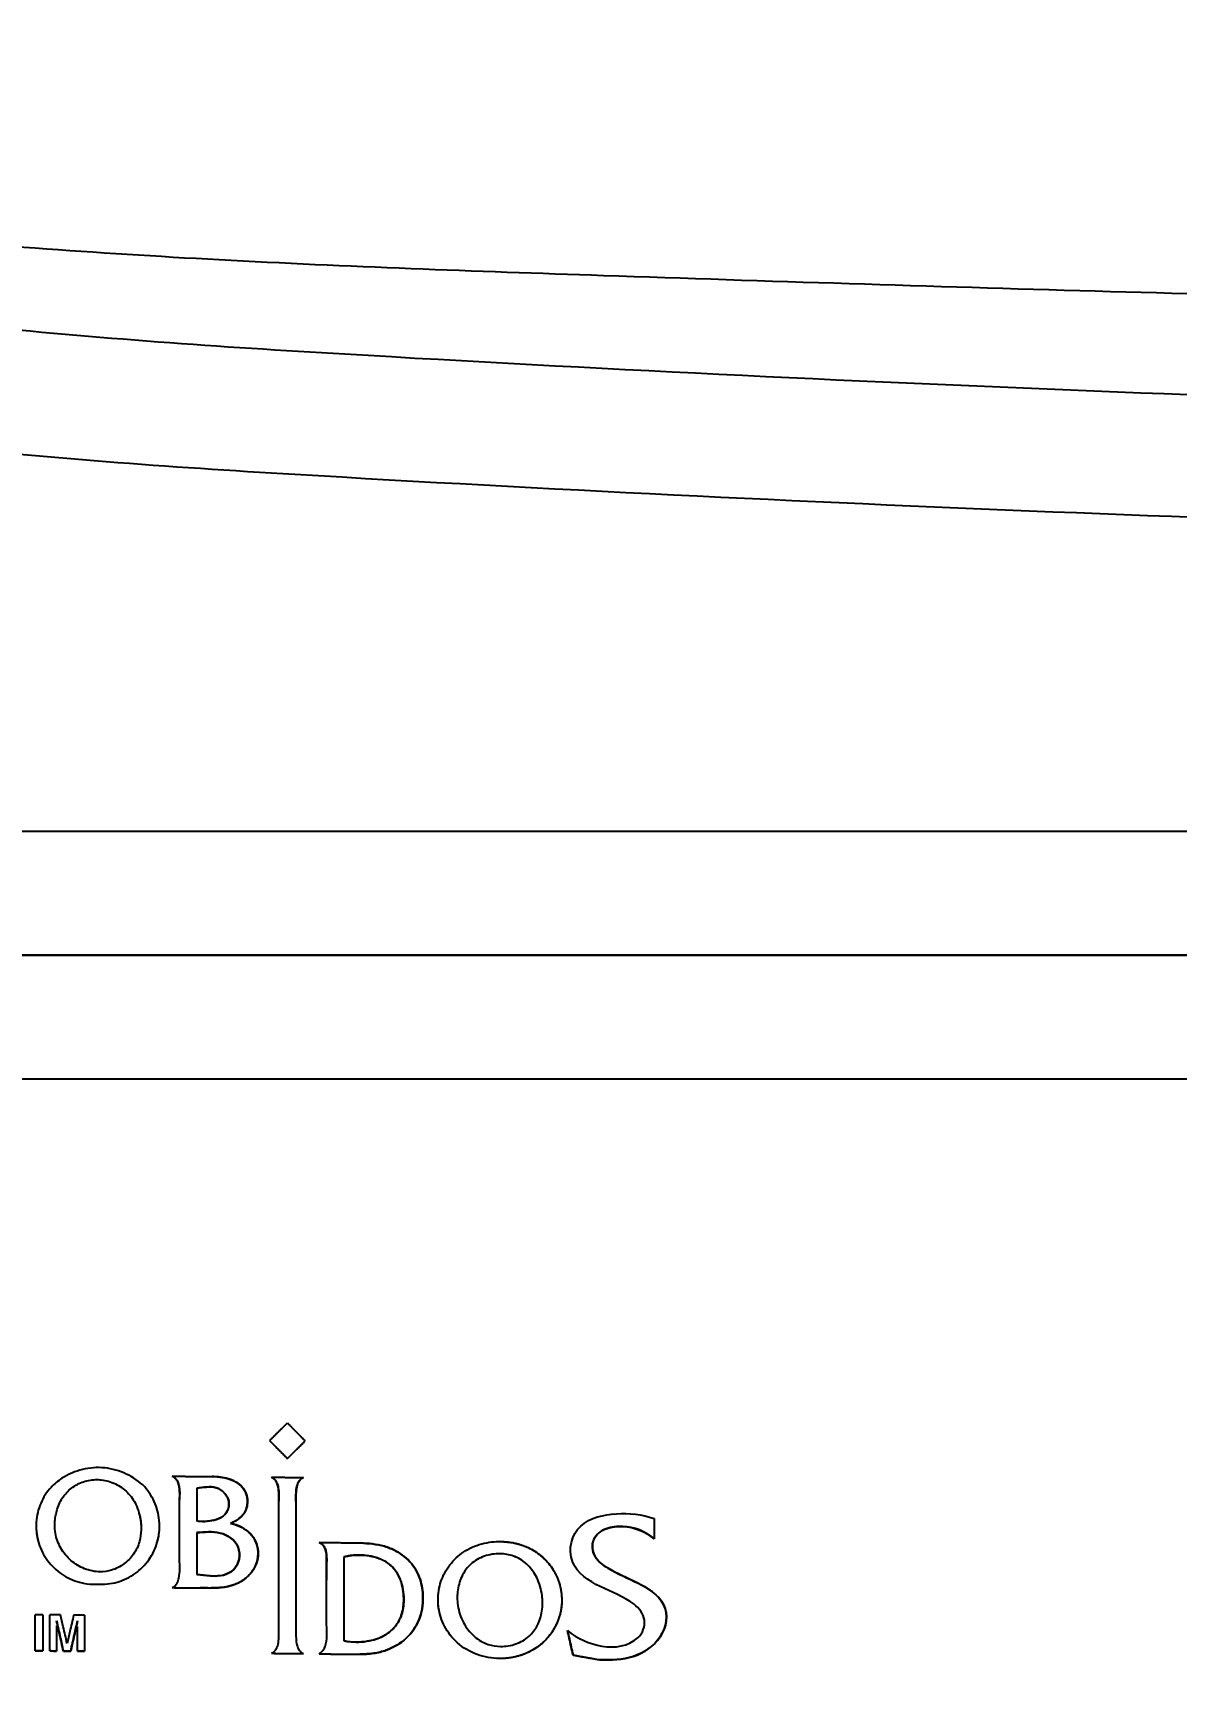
# Model space of a CAD drawing. Extents: x 60782 to 63207, y 58098 to 61529.
# Drawn here: x 62452.7 to 62517.2, y 59656 to 59749.1 of the extents above; entities that cross this region are included whole.
import ezdxf

# ---------------------------------------------------------------- set-up
doc = ezdxf.new("R2010")
doc.units = 0
doc.header["$MEASUREMENT"] = 0
doc.layers.get('Defpoints').update_dxf_attribs({"linetype": 'CONTINUOUS'})
for name, color, linetype in [('1', 7, 'CONTINUOUS'), ('11', 7, 'CONTINUOUS'), ('Dim', 4, 'CONTINUOUS')]:
    doc.layers.add(name, color=color, linetype=linetype)
doc.styles.get("Standard").update_dxf_attribs({"font": 'txt.shx', "bigfont": 'ghs.shx'})
doc.dimstyles.get("Standard").update_dxf_attribs({"dimtxt": 0.18, "dimasz": 0.18, "dimexe": 0.18, "dimexo": 0.0625, "dimgap": 0.09, "dimtad": 0, "dimtih": 1, "dimtoh": 1, "dimdec": 4, "dimzin": 0, "dimdsep": 46, "dimtxsty": 'Standard', "dimcen": 0.09, "dimadec": 0, "dimazin": 0, "dimtfac": 1, "dimtdec": 4, "dimtofl": 0, "dimtmove": 0, "dimatfit": 0, "dimfxl": 0, "dimtolj": 1, "dimtzin": 0, "dimarcsym": 0})

# ---------------------------------------------------------------- blocks, each defined once
blk = doc.blocks.new('*D10')
at = {"layer": 'Defpoints', "color": 0}
for p in [(62795.28, 59901.836), (62795.28, 59658.178), (62394.877, 59655.997)]:
    blk.add_point(p, dxfattribs=at)
at = {"layer": 'Dim', "color": 0, "lineweight": -2}
for p, q in [((62394.877, 59665.997), (62394.877, 59930.636)), ((62795.28, 59668.178), (62795.28, 59930.636)), ((62423.677, 59901.836), (62551.878, 59901.836)), ((62766.48, 59901.836), (62638.278, 59901.836))]:
    blk.add_line(p, q, dxfattribs=at)
at = {"layer": 'Dim', "color": 0}
for points in [[(62423.677, 59906.636), (62423.677, 59897.036), (62394.877, 59901.836)], [(62766.48, 59906.636), (62766.48, 59897.036), (62795.28, 59901.836)]]:
    blk.add_solid(points, dxfattribs=at)
at = {"layer": 'Dim', "color": 0, "insert": (62595.078, 59901.836), "char_height": 28.8, "attachment_point": 5}
blk.add_mtext('\\A1;400', dxfattribs=at)

msp = doc.modelspace()

# ---------------------------------------------------------------- linework, layer by layer
at = {"layer": '1', "color": 7}
for p, q in [((62466.028, 59669.581), (62466.028, 59669.58)), ((62468.034, 59669.56), (62468.034, 59669.559)), ((62467.031, 59668.564), (62467.031, 59668.563)), ((62456.516, 59667.363), (62456.516, 59667.364)), ((62460.525, 59667.569), (62460.525, 59667.568)), ((62466.125, 59667.512), (62466.125, 59667.511)), ((62467.936, 59667.493), (62467.936, 59667.492)), ((62453.985, 59665.521), (62453.985, 59665.522)), ((62458.646, 59665.482), (62458.646, 59665.483)), ((62452.84, 59664.759), (62452.84, 59664.758)), ((62453.889, 59664.816), (62453.889, 59664.815)), ((62458.775, 59664.632), (62458.775, 59664.633)), ((62459.81, 59664.749), (62459.81, 59664.75)), ((62468.826, 59663.827), (62468.826, 59663.826)), ((62487.736, 59664.034), (62487.736, 59664.033)), ((62479.047, 59663.189), (62479.047, 59663.188)), ((62456.309, 59661.471), (62456.309, 59661.472)), ((62460.525, 59661.274), (62460.525, 59661.273)), ((62462.098, 59661.258), (62462.098, 59661.257)), ((62482.845, 59658.848), (62482.845, 59658.847)), ((62452.788, 59657.704), (62452.788, 59657.703)), ((62453.211, 59657.7), (62453.211, 59657.699)), ((62453.605, 59657.696), (62453.605, 59657.695)), ((62453.998, 59657.692), (62453.998, 59657.692)), ((62454.378, 59657.689), (62454.378, 59657.688)), ((62454.791, 59657.685), (62454.791, 59657.684)), ((62455.175, 59657.681), (62455.175, 59657.68)), ((62455.568, 59657.678), (62455.568, 59657.677)), ((62466.131, 59657.565), (62466.131, 59657.564)), ((62467.936, 59657.546), (62467.936, 59657.545)), ((62468.826, 59657.532), (62468.826, 59657.531)), ((62471.114, 59657.508), (62471.114, 59657.507)), ((62479.018, 59657.267), (62479.018, 59657.266)), ((62483.163, 59657.468), (62483.163, 59657.467)), ((62484.684, 59657.198), (62484.684, 59657.197))]:
    msp.add_line(p, q, dxfattribs=at)
for points, weights in [([(62466.028, 59669.581), (62466.53, 59670.079), (62467.031, 59670.577)], [0.943435023968, 0.943297596028, 0.943160378213]), ([(62467.031, 59670.577), (62467.533, 59670.068), (62468.034, 59669.56)], [0.967961562946, 0.967822200646, 0.967683008105]), ([(62466.028, 59669.581), (62466.53, 59669.073), (62467.031, 59668.564)], [0.964786645581, 0.96466440353, 0.964542295821]), ([(62466.028, 59669.58), (62466.53, 59669.072), (62467.031, 59668.563)], [0.959786314521, 0.95968352362, 0.959580832179]), ([(62467.031, 59668.564), (62467.533, 59669.062), (62468.034, 59669.56)], [0.937897213638, 0.937778167462, 0.937659289312]), ([(62467.031, 59668.563), (62467.533, 59669.061), (62468.034, 59669.559)], [0.950602446779, 0.950433102985, 0.950264054684]), ([(62460.525, 59667.569), (62461.655, 59667.557), (62462.784, 59667.546)], [0.957620858504, 0.957292578578, 0.956965334208]), ([(62466.125, 59667.512), (62467.031, 59667.503), (62467.936, 59667.493)], [0.955813130906, 0.955553696499, 0.955294920281]), ([(62468.826, 59663.827), (62469.993, 59663.814), (62471.16, 59663.802)], [0.955177639776, 0.954843027751, 0.954509517482]), ([(62461.917, 59662.025), (62462.331, 59661.983), (62462.746, 59661.941)], [0.911775549686, 0.911741498321, 0.911707466872]), ([(62460.525, 59661.274), (62461.312, 59661.266), (62462.098, 59661.258)], [0.958752570203, 0.958515544935, 0.95827905371]), ([(62460.525, 59661.273), (62461.312, 59661.265), (62462.098, 59661.257)], [0.957745414767, 0.957515901288, 0.95728689338]), ([(62466.131, 59657.565), (62467.033, 59657.556), (62467.936, 59657.546)], [0.95634423777, 0.956081243973, 0.955818923055]), ([(62466.131, 59657.564), (62467.033, 59657.555), (62467.936, 59657.545)], [0.956027267155, 0.955766839694, 0.955507074085]), ([(62468.826, 59657.532), (62469.97, 59657.52), (62471.114, 59657.508)], [0.955648762835, 0.955316110636, 0.954984542302]), ([(62468.826, 59657.531), (62469.97, 59657.519), (62471.114, 59657.507)], [0.955589328619, 0.955257276155, 0.954926304279]), ([(62483.163, 59657.468), (62483.924, 59657.333), (62484.684, 59657.198)], [0.955398461623, 0.955181735017, 0.954965469606]), ([(62483.163, 59657.467), (62483.924, 59657.332), (62484.684, 59657.197)], [0.956079027048, 0.955857689994, 0.955636830772])]:
    msp.add_rational_spline(points, weights, degree=2, dxfattribs=at)
for points, knots in [([(62458.972, 59666.962), (62458.672, 59667.261), (62458.316, 59667.511), (62457.552, 59667.873), (62457.134, 59667.991), (62456.294, 59668.078), (62455.861, 59668.049), (62455.045, 59667.85), (62454.65, 59667.679), (62454.3, 59667.449), (62454.077, 59667.303), (62453.869, 59667.131), (62453.683, 59666.939)], [0, 0, 0, 0, 0.216751, 0.216751, 0.433514, 0.433514, 0.649945, 0.649945, 0.864568, 0.864568, 0.864568, 1, 1, 1, 1]), ([(62453.985, 59665.522), (62454.037, 59665.776), (62454.132, 59666.024), (62454.396, 59666.468), (62454.568, 59666.67), (62454.963, 59667.002), (62455.191, 59667.135), (62455.674, 59667.319), (62455.935, 59667.37), (62456.302, 59667.38), (62456.409, 59667.375), (62456.516, 59667.364)], [0, 0, 0, 0, 0.226251, 0.226251, 0.452506, 0.452506, 0.678825, 0.678825, 0.906704, 0.906704, 1, 1, 1, 1]), ([(62453.985, 59665.521), (62454.037, 59665.775), (62454.132, 59666.023), (62454.396, 59666.467), (62454.568, 59666.669), (62454.963, 59667.001), (62455.191, 59667.135), (62455.674, 59667.318), (62455.935, 59667.369), (62456.302, 59667.379), (62456.409, 59667.374), (62456.516, 59667.363)], [0, 0, 0, 0, 0.226251, 0.226251, 0.452506, 0.452506, 0.678825, 0.678825, 0.906704, 0.906704, 1, 1, 1, 1]), ([(62456.516, 59667.364), (62456.791, 59667.333), (62457.065, 59667.254), (62457.564, 59667.013), (62457.797, 59666.848), (62458.189, 59666.454), (62458.354, 59666.22), (62458.548, 59665.814), (62458.606, 59665.65), (62458.646, 59665.483)], [0, 0, 0, 0, 0.276865, 0.276865, 0.553698, 0.553698, 0.830959, 0.830959, 1, 1, 1, 1]), ([(62456.516, 59667.363), (62456.791, 59667.332), (62457.065, 59667.253), (62457.564, 59667.012), (62457.797, 59666.847), (62458.189, 59666.453), (62458.354, 59666.219), (62458.548, 59665.813), (62458.606, 59665.649), (62458.646, 59665.482)], [0, 0, 0, 0, 0.276865, 0.276865, 0.553698, 0.553698, 0.830959, 0.830959, 1, 1, 1, 1]), ([(62460.944, 59666.225), (62460.944, 59666.387), (62460.951, 59666.549), (62460.937, 59666.874), (62460.918, 59667.041), (62460.835, 59667.262), (62460.8, 59667.329), (62460.711, 59667.445), (62460.655, 59667.496), (62460.57, 59667.547), (62460.548, 59667.558), (62460.525, 59667.569)], [0, 0, 0, 0, 0.32478, 0.32478, 0.654644, 0.654644, 0.80139, 0.80139, 0.950133, 0.950133, 1, 1, 1, 1]), ([(62460.525, 59667.568), (62460.589, 59667.54), (62460.649, 59667.5), (62460.749, 59667.402), (62460.79, 59667.343), (62460.87, 59667.186), (62460.899, 59667.081), (62460.96, 59666.729), (62460.944, 59666.475), (62460.944, 59666.225)], [0, 0, 0, 0, 0.140878, 0.140878, 0.281337, 0.281337, 0.495496, 0.495496, 1, 1, 1, 1]), ([(62462.784, 59667.546), (62463.161, 59667.542), (62463.549, 59667.492), (62463.899, 59667.349), (62464.043, 59667.29), (62464.183, 59667.213), (62464.429, 59667.019), (62464.538, 59666.897), (62464.687, 59666.639), (62464.735, 59666.502), (62464.779, 59666.234), (62464.782, 59666.099), (62464.75, 59665.843), (62464.715, 59665.719), (62464.604, 59665.492), (62464.527, 59665.388), (62464.311, 59665.171), (62464.157, 59665.069), (62463.941, 59664.958), (62463.882, 59664.93), (62463.823, 59664.905)], [0, 0, 0, 0, 0.261718, 0.261718, 0.261718, 0.368329, 0.368329, 0.476519, 0.476519, 0.572224, 0.572224, 0.661461, 0.661461, 0.747358, 0.747358, 0.833328, 0.833328, 0.956141, 0.956141, 1, 1, 1, 1]), ([(62463.823, 59664.904), (62464.044, 59664.999), (62464.262, 59665.123), (62464.524, 59665.383), (62464.602, 59665.488), (62464.715, 59665.717), (62464.751, 59665.844), (62464.781, 59666.097), (62464.779, 59666.226), (62464.736, 59666.503), (62464.682, 59666.654), (62464.533, 59666.898), (62464.444, 59666.999), (62464.207, 59667.2), (62464.047, 59667.289), (62463.616, 59667.461), (62463.327, 59667.514), (62462.956, 59667.541), (62462.87, 59667.544), (62462.784, 59667.545)], [0, 0, 0, 0, 0.166769, 0.166769, 0.253681, 0.253681, 0.340851, 0.340851, 0.426815, 0.426815, 0.532183, 0.532183, 0.622058, 0.622058, 0.744341, 0.744341, 0.941266, 0.941266, 1, 1, 1, 1]), ([(62466.544, 59666.159), (62466.544, 59666.322), (62466.551, 59666.485), (62466.537, 59666.812), (62466.518, 59666.98), (62466.436, 59667.203), (62466.402, 59667.27), (62466.313, 59667.387), (62466.257, 59667.438), (62466.172, 59667.49), (62466.149, 59667.501), (62466.125, 59667.512)], [0, 0, 0, 0, 0.325051, 0.325051, 0.655118, 0.655118, 0.801155, 0.801155, 0.949204, 0.949204, 1, 1, 1, 1]), ([(62466.125, 59667.511), (62466.19, 59667.483), (62466.25, 59667.442), (62466.35, 59667.344), (62466.391, 59667.284), (62466.471, 59667.126), (62466.5, 59667.02), (62466.56, 59666.665), (62466.544, 59666.41), (62466.544, 59666.158)], [0, 0, 0, 0, 0.141111, 0.141111, 0.281779, 0.281779, 0.496344, 0.496344, 1, 1, 1, 1]), ([(62467.516, 59666.148), (62467.516, 59666.372), (62467.506, 59666.598), (62467.55, 59666.94), (62467.576, 59667.06), (62467.653, 59667.234), (62467.69, 59667.296), (62467.783, 59667.401), (62467.841, 59667.445), (62467.914, 59667.482), (62467.925, 59667.487), (62467.936, 59667.492)], [0, 0, 0, 0, 0.45017, 0.45017, 0.693195, 0.693195, 0.833976, 0.833976, 0.976484, 0.976484, 1, 1, 1, 1]), ([(62467.936, 59667.493), (62467.877, 59667.468), (62467.821, 59667.432), (62467.728, 59667.344), (62467.688, 59667.291), (62467.608, 59667.147), (62467.576, 59667.048), (62467.529, 59666.819), (62467.519, 59666.686), (62467.512, 59666.418), (62467.516, 59666.284), (62467.516, 59666.149)], [0, 0, 0, 0, 0.129943, 0.129943, 0.259461, 0.259461, 0.463371, 0.463371, 0.729845, 0.729845, 1, 1, 1, 1]), ([(62453.683, 59666.939), (62453.44, 59666.674), (62453.24, 59666.363), (62452.958, 59665.7), (62452.872, 59665.34), (62452.823, 59664.621), (62452.859, 59664.252), (62453.049, 59663.552), (62453.205, 59663.213), (62453.616, 59662.609), (62453.877, 59662.337), (62454.467, 59661.898), (62454.806, 59661.725), (62455.527, 59661.5), (62455.923, 59661.451), (62456.309, 59661.472)], [0, 0, 0, 0, 0.139966, 0.139966, 0.27992, 0.27992, 0.420158, 0.420158, 0.561539, 0.561539, 0.704436, 0.704436, 0.8486, 0.8486, 1, 1, 1, 1]), ([(62456.309, 59661.472), (62456.68, 59661.448), (62457.061, 59661.487), (62457.777, 59661.688), (62458.123, 59661.853), (62458.728, 59662.282), (62458.997, 59662.55), (62459.421, 59663.152), (62459.584, 59663.493), (62459.785, 59664.198), (62459.826, 59664.572), (62459.784, 59665.305), (62459.701, 59665.673), (62459.42, 59666.358), (62459.218, 59666.683), (62458.972, 59666.962)], [0, 0, 0, 0, 0.144269, 0.144269, 0.288618, 0.288618, 0.431562, 0.431562, 0.573178, 0.573178, 0.714351, 0.714351, 0.856161, 0.856161, 1, 1, 1, 1]), ([(62460.525, 59661.274), (62460.584, 59661.299), (62460.64, 59661.335), (62460.734, 59661.423), (62460.774, 59661.476), (62460.854, 59661.62), (62460.884, 59661.718), (62460.974, 59662.154), (62460.944, 59662.505), (62460.944, 59663.413), (62460.944, 59663.975), (62460.944, 59665.1), (62460.944, 59665.663), (62460.944, 59666.225)], [0, 0, 0, 0, 0.037871, 0.037871, 0.075642, 0.075642, 0.134543, 0.134543, 0.337622, 0.337622, 0.668811, 0.668811, 1, 1, 1, 1]), ([(62462.231, 59665.017), (62462.59, 59665.013), (62462.961, 59665.062), (62463.606, 59665.409), (62463.786, 59665.792), (62463.647, 59666.515), (62463.36, 59666.812), (62462.656, 59667.018), (62462.282, 59666.929), (62461.917, 59666.894)], [0, 0, 0, 0, 0.25, 0.25, 0.5, 0.5, 0.75, 0.75, 1, 1, 1, 1]), ([(62461.917, 59666.894), (62462.283, 59666.928), (62462.657, 59667.017), (62463.36, 59666.811), (62463.647, 59666.514), (62463.786, 59665.791), (62463.605, 59665.407), (62462.96, 59665.061), (62462.59, 59665.012), (62462.231, 59665.016)], [0, 0, 0, 0, 0.25, 0.25, 0.5, 0.5, 0.75, 0.75, 1, 1, 1, 1]), ([(62456.447, 59662.159), (62456.149, 59662.171), (62455.849, 59662.234), (62455.295, 59662.454), (62455.032, 59662.614), (62454.58, 59663.006), (62454.385, 59663.244), (62454.089, 59663.765), (62453.983, 59664.054), (62453.878, 59664.64), (62453.875, 59664.945), (62453.938, 59665.334), (62453.959, 59665.429), (62453.985, 59665.522)], [0, 0, 0, 0, 0.188391, 0.188391, 0.37675, 0.37675, 0.565576, 0.565576, 0.753609, 0.753609, 0.93984, 0.93984, 1, 1, 1, 1]), ([(62453.889, 59664.812), (62453.889, 59664.954), (62453.9, 59665.097), (62453.938, 59665.333), (62453.959, 59665.428), (62453.985, 59665.521)], [0, 0, 0, 0, 0.596837, 0.596837, 1, 1, 1, 1]), ([(62458.646, 59665.483), (62458.74, 59665.178), (62458.784, 59664.852), (62458.765, 59664.313), (62458.732, 59664.092), (62458.674, 59663.88)], [0, 0, 0, 0, 0.593959, 0.593959, 1, 1, 1, 1]), ([(62482.845, 59658.848), (62483.417, 59658.397), (62484.089, 59658.091), (62485.505, 59657.849), (62486.306, 59657.953), (62487.099, 59658.698), (62487.242, 59659.078), (62487.142, 59659.801), (62486.899, 59660.109), (62486.038, 59660.775), (62485.342, 59661.012), (62484.052, 59661.654), (62483.396, 59662.068), (62482.88, 59663.44), (62483.057, 59664.276), (62484.144, 59665.23), (62484.895, 59665.406), (62486.322, 59665.495), (62487.047, 59665.405), (62487.736, 59665.188)], [0, 0, 0, 0, 0.125, 0.125, 0.25, 0.25, 0.3125, 0.3125, 0.375, 0.375, 0.5, 0.5, 0.625, 0.625, 0.75, 0.75, 0.875, 0.875, 1, 1, 1, 1]), ([(62452.84, 59664.757), (62452.84, 59664.469), (62452.879, 59664.179), (62453.049, 59663.551), (62453.205, 59663.212), (62453.616, 59662.608), (62453.877, 59662.336), (62454.467, 59661.897), (62454.806, 59661.724), (62455.527, 59661.5), (62455.923, 59661.45), (62456.309, 59661.471)], [0, 0, 0, 0, 0.161183, 0.161183, 0.365709, 0.365709, 0.572428, 0.572428, 0.78098, 0.78098, 1, 1, 1, 1]), ([(62456.309, 59661.471), (62456.68, 59661.447), (62457.061, 59661.486), (62457.777, 59661.688), (62458.123, 59661.852), (62458.728, 59662.281), (62458.997, 59662.55), (62459.421, 59663.151), (62459.584, 59663.492), (62459.767, 59664.137), (62459.81, 59664.444), (62459.81, 59664.749)], [0, 0, 0, 0, 0.208999, 0.208999, 0.418115, 0.418115, 0.625196, 0.625196, 0.830352, 0.830352, 1, 1, 1, 1]), ([(62462.231, 59665.017), (62462.192, 59665.017), (62462.152, 59665.017), (62462.08, 59665.018), (62462.048, 59665.018), (62461.982, 59665.019), (62461.949, 59665.019), (62461.917, 59665.02)], [0, 0, 0, 0, 0.37548, 0.37548, 0.68774, 0.68774, 1, 1, 1, 1]), ([(62462.746, 59661.941), (62463.189, 59661.893), (62463.678, 59661.983), (62464.315, 59662.611), (62464.403, 59663.129), (62464.088, 59663.98), (62463.672, 59664.249), (62462.801, 59664.465), (62462.358, 59664.409), (62461.917, 59664.388)], [0, 0, 0, 0, 0.25, 0.25, 0.5, 0.5, 0.75, 0.75, 1, 1, 1, 1]), ([(62461.917, 59664.387), (62462.358, 59664.408), (62462.802, 59664.465), (62463.672, 59664.248), (62464.088, 59663.979), (62464.403, 59663.128), (62464.315, 59662.61), (62463.678, 59661.982), (62463.189, 59661.892), (62462.746, 59661.94)], [0, 0, 0, 0, 0.25, 0.25, 0.5, 0.5, 0.75, 0.75, 1, 1, 1, 1]), ([(62463.823, 59664.905), (62464.078, 59664.848), (62464.33, 59664.754), (62464.722, 59664.516), (62464.878, 59664.389), (62465.132, 59664.087), (62465.233, 59663.908), (62465.349, 59663.555), (62465.375, 59663.38), (62465.377, 59663.02), (62465.345, 59662.83), (62465.222, 59662.483), (62465.133, 59662.321), (62464.905, 59662.016), (62464.76, 59661.872), (62464.412, 59661.613), (62464.201, 59661.503), (62463.644, 59661.311), (62463.281, 59661.27), (62462.925, 59661.258), (62462.649, 59661.248), (62462.373, 59661.255), (62462.098, 59661.258)], [0, 0, 0, 0, 0.116131, 0.116131, 0.202841, 0.202841, 0.290458, 0.290458, 0.366524, 0.366524, 0.448892, 0.448892, 0.528389, 0.528389, 0.61675, 0.61675, 0.719764, 0.719764, 0.878338, 0.878338, 0.878338, 1, 1, 1, 1]), ([(62462.098, 59661.257), (62462.558, 59661.253), (62463.023, 59661.236), (62463.749, 59661.347), (62464.019, 59661.422), (62464.51, 59661.668), (62464.738, 59661.84), (62465.057, 59662.201), (62465.171, 59662.378), (62465.329, 59662.759), (62465.373, 59662.968), (62465.378, 59663.357), (62465.353, 59663.542), (62465.238, 59663.894), (62465.145, 59664.064), (62464.92, 59664.343), (62464.789, 59664.46), (62464.44, 59664.699), (62464.203, 59664.802), (62463.915, 59664.882), (62463.869, 59664.893), (62463.823, 59664.904)], [0, 0, 0, 0, 0.203855, 0.203855, 0.325279, 0.325279, 0.448063, 0.448063, 0.538568, 0.538568, 0.629833, 0.629833, 0.70974, 0.70974, 0.792429, 0.792429, 0.867927, 0.867927, 0.979141, 0.979141, 1, 1, 1, 1]), ([(62487.736, 59664.034), (62487.249, 59664.466), (62486.619, 59664.693), (62485.653, 59664.745), (62485.328, 59664.709), (62484.726, 59664.482), (62484.443, 59664.273), (62484.205, 59663.661), (62484.246, 59663.306), (62484.586, 59662.749), (62484.854, 59662.549), (62485.667, 59662.045), (62486.265, 59661.812), (62487.399, 59661.233), (62487.985, 59660.883), (62488.562, 59659.745), (62488.441, 59659.024), (62487.723, 59657.958), (62487.165, 59657.587), (62485.965, 59657.186), (62485.318, 59657.19), (62484.684, 59657.198)], [0, 0, 0, 0, 0.125, 0.125, 0.1875, 0.1875, 0.25, 0.25, 0.3125, 0.3125, 0.375, 0.375, 0.5, 0.5, 0.625, 0.625, 0.75, 0.75, 0.875, 0.875, 1, 1, 1, 1]), ([(62484.684, 59657.197), (62485.315, 59657.189), (62485.955, 59657.183), (62487.164, 59657.585), (62487.72, 59657.954), (62488.44, 59659.02), (62488.565, 59659.741), (62487.979, 59660.891), (62487.39, 59661.237), (62486.249, 59661.819), (62485.646, 59662.054), (62484.835, 59662.562), (62484.571, 59662.763), (62484.241, 59663.325), (62484.208, 59663.683), (62484.451, 59664.278), (62484.736, 59664.488), (62485.341, 59664.71), (62485.666, 59664.744), (62486.618, 59664.69), (62487.251, 59664.462), (62487.736, 59664.033)], [0, 0, 0, 0, 0.125, 0.125, 0.25, 0.25, 0.375, 0.375, 0.5, 0.5, 0.625, 0.625, 0.6875, 0.6875, 0.75, 0.75, 0.8125, 0.8125, 0.875, 0.875, 1, 1, 1, 1]), ([(62458.674, 59663.88), (62458.605, 59663.628), (62458.492, 59663.385), (62458.196, 59662.956), (62458.01, 59662.764), (62457.589, 59662.456), (62457.35, 59662.337), (62456.89, 59662.197), (62456.668, 59662.162), (62456.447, 59662.159)], [0, 0, 0, 0, 0.259876, 0.259876, 0.519731, 0.519731, 0.780094, 0.780094, 1, 1, 1, 1]), ([(62468.826, 59657.532), (62468.922, 59657.602), (62469.01, 59657.689), (62469.14, 59657.884), (62469.184, 59657.995), (62469.299, 59658.506), (62469.245, 59658.924), (62469.245, 59660.082), (62469.245, 59660.831), (62469.245, 59661.843), (62469.245, 59662.107), (62469.245, 59662.542), (62469.25, 59662.712), (62469.245, 59663.057), (62469.235, 59663.234), (62469.167, 59663.468), (62469.141, 59663.534), (62469.068, 59663.655), (62469.02, 59663.711), (62468.922, 59663.784), (62468.875, 59663.809), (62468.826, 59663.827)], [0, 0, 0, 0, 0.054408, 0.054408, 0.10678, 0.10678, 0.29304, 0.29304, 0.634259, 0.634259, 0.754386, 0.754386, 0.832223, 0.832223, 0.911712, 0.911712, 0.943698, 0.943698, 0.976265, 0.976265, 1, 1, 1, 1]), ([(62468.826, 59663.826), (62468.882, 59663.805), (62468.935, 59663.776), (62469.027, 59663.7), (62469.067, 59663.654), (62469.144, 59663.53), (62469.175, 59663.448), (62469.273, 59663.063), (62469.245, 59662.743), (62469.245, 59662.185), (62469.245, 59661.94), (62469.245, 59661.695)], [0, 0, 0, 0, 0.077764, 0.077764, 0.155564, 0.155564, 0.267289, 0.267289, 0.677682, 0.677682, 1, 1, 1, 1]), ([(62471.16, 59663.802), (62471.619, 59663.768), (62472.312, 59663.717), (62473.305, 59663.311), (62474.07, 59662.712), (62474.581, 59661.762), (62474.748, 59660.641), (62474.552, 59659.426), (62473.788, 59658.324), (62472.81, 59657.767), (62471.888, 59657.534), (62471.379, 59657.517), (62471.114, 59657.508)], [0, 0, 0, 0, 0.129042, 0.195, 0.301275, 0.396057, 0.491049, 0.615742, 0.732373, 0.856252, 0.924955, 1, 1, 1, 1]), ([(62471.114, 59657.507), (62471.379, 59657.516), (62471.888, 59657.533), (62472.81, 59657.766), (62473.788, 59658.323), (62474.552, 59659.425), (62474.748, 59660.64), (62474.581, 59661.761), (62474.07, 59662.711), (62473.305, 59663.31), (62472.312, 59663.716), (62471.619, 59663.767), (62471.16, 59663.801)], [0, 0, 0, 0, 0.075045, 0.143748, 0.267627, 0.384258, 0.508951, 0.603943, 0.698726, 0.805001, 0.87096, 1, 1, 1, 1]), ([(62479.018, 59657.267), (62478.587, 59657.272), (62478.151, 59657.352), (62477.342, 59657.649), (62476.956, 59657.872), (62476.339, 59658.42), (62476.091, 59658.743), (62475.741, 59659.415), (62475.625, 59659.77), (62475.517, 59660.496), (62475.527, 59660.877), (62475.672, 59661.583), (62475.802, 59661.919), (62476.162, 59662.53), (62476.397, 59662.811), (62476.944, 59663.28), (62477.264, 59663.472), (62477.953, 59663.753), (62478.333, 59663.841), (62478.712, 59663.869), (62478.846, 59663.879), (62478.979, 59663.882), (62479.113, 59663.877)], [0, 0, 0, 0, 0.121161, 0.121161, 0.242427, 0.242427, 0.352601, 0.352601, 0.453968, 0.453968, 0.557041, 0.557041, 0.654777, 0.654777, 0.754521, 0.754521, 0.856232, 0.856232, 0.962943, 0.962943, 0.962943, 1, 1, 1, 1]), ([(62479.113, 59663.877), (62479.426, 59663.852), (62480.018, 59663.804), (62480.839, 59663.465), (62481.532, 59662.97), (62482.031, 59662.35), (62482.424, 59661.541), (62482.609, 59660.491), (62482.378, 59659.459), (62481.967, 59658.72), (62481.419, 59658.063), (62480.658, 59657.58), (62479.769, 59657.304), (62479.275, 59657.28), (62479.018, 59657.267)], [0, 0, 0, 0, 0.088551, 0.167816, 0.24828, 0.327308, 0.389738, 0.500501, 0.619976, 0.678939, 0.73786, 0.860152, 0.927353, 1, 1, 1, 1]), ([(62479.113, 59663.876), (62479.149, 59663.875), (62479.202, 59663.874), (62479.274, 59663.871), (62479.346, 59663.867), (62479.417, 59663.861), (62479.488, 59663.854), (62479.559, 59663.845), (62479.63, 59663.835), (62479.701, 59663.824), (62479.772, 59663.811), (62479.842, 59663.797), (62479.912, 59663.782), (62479.982, 59663.765), (62480.051, 59663.747), (62480.12, 59663.727), (62480.189, 59663.706), (62480.257, 59663.684), (62480.325, 59663.66), (62480.392, 59663.635), (62480.459, 59663.609), (62480.525, 59663.581), (62480.591, 59663.552), (62480.656, 59663.522), (62480.72, 59663.49), (62480.784, 59663.457), (62480.847, 59663.422), (62480.91, 59663.386), (62480.972, 59663.349), (62481.034, 59663.31), (62481.094, 59663.27), (62481.154, 59663.229), (62481.212, 59663.186), (62481.27, 59663.142), (62481.327, 59663.097), (62481.383, 59663.051), (62481.437, 59663.003), (62481.491, 59662.954), (62481.543, 59662.904), (62481.595, 59662.853), (62481.645, 59662.8), (62481.694, 59662.746), (62481.742, 59662.691), (62481.788, 59662.636), (62481.833, 59662.579), (62481.878, 59662.521), (62481.92, 59662.462), (62481.962, 59662.402), (62482.002, 59662.341), (62482.041, 59662.279), (62482.079, 59662.216), (62482.115, 59662.152), (62482.15, 59662.086), (62482.184, 59662.02), (62482.217, 59661.954), (62482.247, 59661.886), (62482.276, 59661.818), (62482.304, 59661.749), (62482.33, 59661.68), (62482.355, 59661.61), (62482.378, 59661.539), (62482.399, 59661.468), (62482.419, 59661.397), (62482.437, 59661.325), (62482.462, 59661.216), (62482.486, 59661.088), (62482.507, 59660.941), (62482.52, 59660.793), (62482.527, 59660.645), (62482.528, 59660.496), (62482.52, 59660.348), (62482.506, 59660.2), (62482.486, 59660.053), (62482.458, 59659.907), (62482.423, 59659.763), (62482.383, 59659.62), (62482.335, 59659.479), (62482.282, 59659.341), (62482.223, 59659.205), (62482.157, 59659.072), (62482.088, 59658.946), (62482.015, 59658.826), (62481.942, 59658.717), (62481.865, 59658.61), (62481.784, 59658.507), (62481.698, 59658.407), (62481.609, 59658.311), (62481.516, 59658.217), (62481.418, 59658.129), (62481.318, 59658.045), (62481.214, 59657.964), (62481.107, 59657.888), (62480.998, 59657.816), (62480.886, 59657.748), (62480.772, 59657.686), (62480.655, 59657.627), (62480.537, 59657.573), (62480.417, 59657.523), (62480.295, 59657.478), (62480.172, 59657.436), (62480.047, 59657.4), (62479.921, 59657.367), (62479.794, 59657.339), (62479.667, 59657.316), (62479.55, 59657.299), (62479.445, 59657.286), (62479.364, 59657.279), (62479.283, 59657.273), (62479.201, 59657.269), (62479.12, 59657.267), (62479.059, 59657.266), (62479.018, 59657.266)], [0, 0, 0, 0, 0.010131, 0.015196, 0.020263, 0.030395, 0.035461, 0.040527, 0.050659, 0.055727, 0.060792, 0.070924, 0.075993, 0.081057, 0.091195, 0.096266, 0.101332, 0.11147, 0.116542, 0.121608, 0.131746, 0.13682, 0.141885, 0.152024, 0.157098, 0.162163, 0.172385, 0.177501, 0.182607, 0.192829, 0.197946, 0.203052, 0.213276, 0.218393, 0.2235, 0.233724, 0.238842, 0.243949, 0.254179, 0.259299, 0.264409, 0.274639, 0.279759, 0.284869, 0.295097, 0.300216, 0.305326, 0.315554, 0.320671, 0.325781, 0.33619, 0.341399, 0.3466, 0.357009, 0.362218, 0.367419, 0.377829, 0.383038, 0.38824, 0.398649, 0.403858, 0.40906, 0.419473, 0.424682, 0.429886, 0.450708, 0.461131, 0.471537, 0.492361, 0.502777, 0.513195, 0.534022, 0.54443, 0.554852, 0.575677, 0.586072, 0.596493, 0.617304, 0.627696, 0.63812, 0.658929, 0.668166, 0.677432, 0.695932, 0.705168, 0.714437, 0.732938, 0.742176, 0.751449, 0.769955, 0.779189, 0.788461, 0.806964, 0.816135, 0.825341, 0.843715, 0.852887, 0.86209, 0.880462, 0.889634, 0.898829, 0.917193, 0.926369, 0.93556, 0.953924, 0.959681, 0.965443, 0.976962, 0.982722, 0.988482, 1, 1, 1, 1]), ([(62470.217, 59658.273), (62470.349, 59658.244), (62470.482, 59658.225), (62471.016, 59658.178), (62471.429, 59658.203), (62472.101, 59658.37), (62472.377, 59658.482), (62472.814, 59658.764), (62472.99, 59658.921), (62473.275, 59659.282), (62473.387, 59659.491), (62473.553, 59659.969), (62473.595, 59660.248), (62473.606, 59660.873), (62473.569, 59661.23), (62473.402, 59661.773), (62473.311, 59661.976), (62473.055, 59662.358), (62472.879, 59662.537), (62472.483, 59662.811), (62472.259, 59662.912), (62471.675, 59663.087), (62471.297, 59663.125), (62470.689, 59663.104), (62470.451, 59663.07), (62470.217, 59663.018)], [0, 0, 0, 0, 0.041582, 0.041582, 0.167496, 0.167496, 0.257836, 0.257836, 0.329176, 0.329176, 0.400519, 0.400519, 0.485697, 0.485697, 0.593926, 0.593926, 0.661028, 0.661028, 0.73622, 0.73622, 0.810633, 0.810633, 0.925854, 0.925854, 1, 1, 1, 1]), ([(62470.217, 59663.017), (62470.507, 59663.081), (62470.805, 59663.118), (62471.471, 59663.106), (62471.848, 59663.054), (62472.411, 59662.844), (62472.619, 59662.73), (62472.979, 59662.439), (62473.135, 59662.256), (62473.363, 59661.868), (62473.444, 59661.66), (62473.593, 59661.084), (62473.621, 59660.697), (62473.568, 59660.066), (62473.511, 59659.808), (62473.31, 59659.334), (62473.162, 59659.111), (62472.82, 59658.767), (62472.631, 59658.632), (62472.15, 59658.381), (62471.839, 59658.289), (62471.107, 59658.175), (62470.669, 59658.179), (62470.241, 59658.267), (62470.229, 59658.269), (62470.217, 59658.272)], [0, 0, 0, 0, 0.092439, 0.092439, 0.207915, 0.207915, 0.279515, 0.279515, 0.351618, 0.351618, 0.418746, 0.418746, 0.535408, 0.535408, 0.614733, 0.614733, 0.694924, 0.694924, 0.76519, 0.76519, 0.863588, 0.863588, 0.996303, 0.996303, 1, 1, 1, 1]), ([(62479.047, 59663.189), (62478.746, 59663.192), (62478.44, 59663.145), (62477.876, 59662.949), (62477.608, 59662.796), (62477.198, 59662.426), (62477.041, 59662.216), (62476.789, 59661.73), (62476.701, 59661.443), (62476.614, 59660.86), (62476.615, 59660.558), (62476.708, 59659.934), (62476.813, 59659.608), (62477.124, 59659.014), (62477.336, 59658.739), (62477.818, 59658.32), (62478.09, 59658.162), (62478.377, 59658.068), (62478.599, 59657.996), (62478.833, 59657.958), (62479.065, 59657.956)], [0, 0, 0, 0, 0.114058, 0.114058, 0.226952, 0.226952, 0.322998, 0.322998, 0.433108, 0.433108, 0.544246, 0.544246, 0.670094, 0.670094, 0.797234, 0.797234, 0.912335, 0.912335, 0.912335, 1, 1, 1, 1]), ([(62479.047, 59663.188), (62478.746, 59663.191), (62478.44, 59663.145), (62477.876, 59662.948), (62477.608, 59662.795), (62477.198, 59662.425), (62477.041, 59662.215), (62476.789, 59661.729), (62476.701, 59661.442), (62476.636, 59661.008), (62476.625, 59660.861), (62476.626, 59660.714)], [0, 0, 0, 0, 0.233743, 0.233743, 0.4651, 0.4651, 0.661932, 0.661932, 0.887583, 0.887583, 1, 1, 1, 1]), ([(62479.065, 59657.956), (62479.357, 59657.952), (62479.654, 59657.998), (62480.202, 59658.188), (62480.462, 59658.337), (62480.865, 59658.695), (62481.022, 59658.902), (62481.271, 59659.379), (62481.359, 59659.662), (62481.448, 59660.235), (62481.45, 59660.533), (62481.371, 59661.173), (62481.27, 59661.521), (62480.984, 59662.096), (62480.813, 59662.339), (62480.401, 59662.745), (62480.153, 59662.914), (62479.653, 59663.118), (62479.4, 59663.172), (62479.115, 59663.187), (62479.081, 59663.188), (62479.047, 59663.189)], [0, 0, 0, 0, 0.111484, 0.111484, 0.221979, 0.221979, 0.317381, 0.317381, 0.426523, 0.426523, 0.536926, 0.536926, 0.670919, 0.670919, 0.780723, 0.780723, 0.891427, 0.891427, 0.987043, 0.987043, 1, 1, 1, 1]), ([(62481.439, 59660.419), (62481.439, 59660.554), (62481.431, 59660.689), (62481.371, 59661.172), (62481.27, 59661.521), (62480.984, 59662.095), (62480.813, 59662.338), (62480.401, 59662.744), (62480.153, 59662.913), (62479.653, 59663.117), (62479.4, 59663.171), (62479.115, 59663.186), (62479.081, 59663.187), (62479.047, 59663.188)], [0, 0, 0, 0, 0.098687, 0.098687, 0.359486, 0.359486, 0.573206, 0.573206, 0.788676, 0.788676, 0.974781, 0.974781, 1, 1, 1, 1]), ([(62479.018, 59657.266), (62478.587, 59657.271), (62478.151, 59657.351), (62477.342, 59657.648), (62476.956, 59657.872), (62476.339, 59658.42), (62476.091, 59658.742), (62475.741, 59659.414), (62475.625, 59659.769), (62475.549, 59660.282), (62475.537, 59660.437), (62475.537, 59660.592)], [0, 0, 0, 0, 0.243813, 0.243813, 0.48784, 0.48784, 0.709544, 0.709544, 0.913526, 0.913526, 1, 1, 1, 1]), ([(62453.211, 59659.74), (62453.17, 59659.74), (62453.129, 59659.74), (62453.047, 59659.741), (62453.006, 59659.741), (62452.906, 59659.742), (62452.847, 59659.743), (62452.788, 59659.744)], [0, 0, 0, 0, 0.289911, 0.289911, 0.579821, 0.579821, 1, 1, 1, 1]), ([(62454.221, 59659.73), (62454.132, 59659.731), (62454.044, 59659.732), (62453.897, 59659.733), (62453.838, 59659.734), (62453.722, 59659.735), (62453.664, 59659.735), (62453.605, 59659.736)], [0, 0, 0, 0, 0.432328, 0.432328, 0.716164, 0.716164, 1, 1, 1, 1]), ([(62454.59, 59658.122), (62454.554, 59658.278), (62454.519, 59658.434), (62454.447, 59658.746), (62454.411, 59658.902), (62454.324, 59659.282), (62454.272, 59659.506), (62454.221, 59659.73)], [0, 0, 0, 0, 0.290824, 0.290824, 0.581649, 0.581649, 1, 1, 1, 1]), ([(62454.959, 59659.723), (62454.923, 59659.567), (62454.887, 59659.411), (62454.815, 59659.1), (62454.779, 59658.944), (62454.692, 59658.566), (62454.641, 59658.344), (62454.59, 59658.122)], [0, 0, 0, 0, 0.292079, 0.292079, 0.584158, 0.584158, 1, 1, 1, 1]), ([(62455.568, 59659.717), (62455.479, 59659.718), (62455.39, 59659.719), (62455.244, 59659.72), (62455.187, 59659.721), (62455.073, 59659.722), (62455.016, 59659.723), (62454.959, 59659.723)], [0, 0, 0, 0, 0.43697, 0.43697, 0.718485, 0.718485, 1, 1, 1, 1]), ([(62453.995, 59659.406), (62454.03, 59659.249), (62454.065, 59659.092), (62454.135, 59658.778), (62454.17, 59658.621), (62454.263, 59658.206), (62454.321, 59657.947), (62454.378, 59657.689)], [0, 0, 0, 0, 0.274245, 0.274245, 0.54849, 0.54849, 1, 1, 1, 1]), ([(62454.378, 59657.688), (62454.343, 59657.845), (62454.308, 59658.002), (62454.238, 59658.316), (62454.203, 59658.473), (62454.111, 59658.888), (62454.053, 59659.147), (62453.995, 59659.405)], [0, 0, 0, 0, 0.274245, 0.274245, 0.54849, 0.54849, 1, 1, 1, 1]), ([(62454.791, 59657.685), (62454.826, 59657.842), (62454.862, 59658), (62454.933, 59658.314), (62454.969, 59658.472), (62455.062, 59658.884), (62455.12, 59659.14), (62455.178, 59659.395)], [0, 0, 0, 0, 0.276009, 0.276009, 0.552018, 0.552018, 1, 1, 1, 1]), ([(62455.178, 59659.394), (62455.142, 59659.237), (62455.107, 59659.079), (62455.035, 59658.765), (62455, 59658.607), (62454.906, 59658.195), (62454.849, 59657.939), (62454.791, 59657.684)], [0, 0, 0, 0, 0.276009, 0.276009, 0.552019, 0.552019, 1, 1, 1, 1]), ([(62466.131, 59657.565), (62466.187, 59657.589), (62466.241, 59657.622), (62466.332, 59657.706), (62466.371, 59657.756), (62466.45, 59657.893), (62466.481, 59657.987), (62466.531, 59658.214), (62466.541, 59658.35), (62466.549, 59658.624), (62466.544, 59658.762), (62466.544, 59658.9)], [0, 0, 0, 0, 0.12561, 0.12561, 0.250829, 0.250829, 0.446851, 0.446851, 0.721309, 0.721309, 1, 1, 1, 1]), ([(62467.516, 59658.89), (62467.516, 59658.666), (62467.506, 59658.44), (62467.551, 59658.098), (62467.577, 59657.978), (62467.656, 59657.803), (62467.695, 59657.74), (62467.786, 59657.638), (62467.839, 59657.597), (62467.909, 59657.559), (62467.922, 59657.552), (62467.936, 59657.546)], [0, 0, 0, 0, 0.450798, 0.450798, 0.694455, 0.694455, 0.838638, 0.838638, 0.970738, 0.970738, 1, 1, 1, 1]), ([(62482.845, 59658.848), (62482.881, 59658.691), (62482.918, 59658.533), (62482.989, 59658.224), (62483.024, 59658.073), (62483.094, 59657.771), (62483.129, 59657.62), (62483.163, 59657.468)], [0, 0, 0, 0, 0.342429, 0.342429, 0.671214, 0.671214, 1, 1, 1, 1]), ([(62483.163, 59657.467), (62483.127, 59657.625), (62483.091, 59657.782), (62483.02, 59658.091), (62482.985, 59658.242), (62482.915, 59658.545), (62482.88, 59658.696), (62482.845, 59658.847)], [0, 0, 0, 0, 0.342429, 0.342429, 0.671215, 0.671215, 1, 1, 1, 1]), ([(62452.788, 59657.704), (62452.829, 59657.703), (62452.87, 59657.703), (62452.951, 59657.702), (62452.992, 59657.702), (62453.092, 59657.701), (62453.151, 59657.7), (62453.211, 59657.7)], [0, 0, 0, 0, 0.289911, 0.289911, 0.579821, 0.579821, 1, 1, 1, 1]), ([(62453.211, 59657.699), (62453.17, 59657.699), (62453.129, 59657.7), (62453.047, 59657.7), (62453.006, 59657.701), (62452.906, 59657.702), (62452.847, 59657.702), (62452.788, 59657.703)], [0, 0, 0, 0, 0.289911, 0.289911, 0.579822, 0.579822, 1, 1, 1, 1]), ([(62453.605, 59657.696), (62453.646, 59657.696), (62453.686, 59657.695), (62453.767, 59657.695), (62453.807, 59657.694), (62453.898, 59657.693), (62453.948, 59657.693), (62453.998, 59657.692)], [0, 0, 0, 0, 0.308461, 0.308461, 0.616922, 0.616922, 1, 1, 1, 1]), ([(62453.998, 59657.692), (62453.957, 59657.692), (62453.917, 59657.692), (62453.836, 59657.693), (62453.796, 59657.693), (62453.706, 59657.694), (62453.655, 59657.695), (62453.605, 59657.695)], [0, 0, 0, 0, 0.308462, 0.308462, 0.616923, 0.616923, 1, 1, 1, 1]), ([(62454.378, 59657.689), (62454.419, 59657.688), (62454.46, 59657.688), (62454.541, 59657.687), (62454.582, 59657.687), (62454.679, 59657.686), (62454.735, 59657.685), (62454.791, 59657.685)], [0, 0, 0, 0, 0.296486, 0.296486, 0.592972, 0.592972, 1, 1, 1, 1]), ([(62454.791, 59657.684), (62454.75, 59657.684), (62454.709, 59657.685), (62454.628, 59657.686), (62454.587, 59657.686), (62454.49, 59657.687), (62454.434, 59657.687), (62454.378, 59657.688)], [0, 0, 0, 0, 0.296487, 0.296487, 0.592973, 0.592973, 1, 1, 1, 1]), ([(62455.175, 59657.681), (62455.215, 59657.681), (62455.256, 59657.681), (62455.337, 59657.68), (62455.377, 59657.679), (62455.468, 59657.678), (62455.518, 59657.678), (62455.568, 59657.678)], [0, 0, 0, 0, 0.308805, 0.308805, 0.617611, 0.617611, 1, 1, 1, 1]), ([(62455.568, 59657.677), (62455.527, 59657.677), (62455.487, 59657.677), (62455.406, 59657.678), (62455.365, 59657.679), (62455.275, 59657.679), (62455.225, 59657.68), (62455.175, 59657.68)], [0, 0, 0, 0, 0.308806, 0.308806, 0.617612, 0.617612, 1, 1, 1, 1])]:
    msp.add_open_spline(points, degree=3, knots=knots, dxfattribs=at)
for points, degree in [([(62461.917, 59666.894), (62461.917, 59666.27), (62461.917, 59665.645), (62461.917, 59665.02)], 3), ([(62466.544, 59658.9), (62466.544, 59661.32), (62466.544, 59663.739), (62466.544, 59666.159)], 3), ([(62458.646, 59665.482), (62458.73, 59665.21), (62458.774, 59664.921), (62458.775, 59664.634)], 3), ([(62467.516, 59666.149), (62467.516, 59663.729), (62467.516, 59661.31), (62467.516, 59658.89)], 3), ([(62461.917, 59664.388), (62461.917, 59663.6), (62461.917, 59662.813), (62461.917, 59662.025)], 3), ([(62487.736, 59665.188), (62487.736, 59664.803), (62487.736, 59664.419), (62487.736, 59664.034)], 3), ([(62460.944, 59663.691), (62460.944, 59663.69), (62460.944, 59663.69)], 2), ([(62470.217, 59663.018), (62470.217, 59661.436), (62470.217, 59659.854), (62470.217, 59658.273)], 3), ([(62469.245, 59661.514), (62469.245, 59661.515), (62469.245, 59661.515)], 2), ([(62452.788, 59657.704), (62452.788, 59658.384), (62452.788, 59659.064), (62452.788, 59659.744)], 3), ([(62453.211, 59659.74), (62453.211, 59659.06), (62453.211, 59658.38), (62453.211, 59657.7)], 3), ([(62453.605, 59657.696), (62453.605, 59658.376), (62453.605, 59659.056), (62453.605, 59659.736)], 3), ([(62455.568, 59659.717), (62455.568, 59659.037), (62455.568, 59658.357), (62455.568, 59657.678)], 3), ([(62453.998, 59659.14), (62453.998, 59659.117), (62453.998, 59659.095), (62453.998, 59659.072)], 3), ([(62453.998, 59659.072), (62453.998, 59658.612), (62453.998, 59658.152), (62453.998, 59657.692)], 3), ([(62455.175, 59657.681), (62455.175, 59658.145), (62455.175, 59658.61), (62455.175, 59659.074)], 3)]:
    msp.add_open_spline(points, degree=degree, dxfattribs=at)
at = {"layer": '11', "color": 7}
for p, q in [((62424.87, 59704.001), (62766.292, 59704.001)), ((62425.843, 59697.001), (62765.32, 59697.001)), ((62765.254, 59697.001), (62425.909, 59697.001)), ((62766.359, 59690.001), (62424.804, 59690.001))]:
    msp.add_line(p, q, dxfattribs=at)
for points, knots in [([(62787.353, 59743.89), (62781.205, 59742.579), (62768.133, 59740.15), (62747.872, 59737.529), (62726.404, 59736.084), (62704.519, 59735.31), (62675.281, 59734.312), (62638.982, 59733.532), (62591.671, 59733.191), (62540.307, 59733.628), (62496.149, 59734.973), (62463.474, 59736.129), (62442.471, 59737.636), (62422.653, 59740.21), (62409.842, 59742.6), (62403.812, 59743.888)], [0, 0, 0, 0, 0.048968, 0.103707, 0.159177, 0.216689, 0.274472, 0.387303, 0.4998, 0.643399, 0.787824, 0.844288, 0.898349, 0.951967, 1, 1, 1, 1]), ([(62427.027, 59735.536), (62433.967, 59734.398), (62440.93, 59733.463), (62454.905, 59731.972), (62461.919, 59731.457), (62483.013, 59730.207), (62497.134, 59729.503), (62539.513, 59727.79), (62567.714, 59727.219), (62624.017, 59727.228), (62652.118, 59727.808), (62694.195, 59729.508), (62708.208, 59730.208), (62729.21, 59731.459), (62736.205, 59731.966), (62750.18, 59733.448), (62757.16, 59734.39), (62764.134, 59735.535)], [0, 0, 0, 0, 0.0625, 0.0625, 0.125, 0.125, 0.25, 0.25, 0.5, 0.5, 0.75, 0.75, 0.875, 0.875, 0.9375, 0.9375, 1, 1, 1, 1]), ([(62766.153, 59728.669), (62759.095, 59727.521), (62752.029, 59726.577), (62737.884, 59725.085), (62730.804, 59724.57), (62709.55, 59723.312), (62695.368, 59722.61), (62652.787, 59720.904), (62624.35, 59720.322), (62567.378, 59720.313), (62538.842, 59720.887), (62495.963, 59722.606), (62481.677, 59723.311), (62460.332, 59724.568), (62453.233, 59725.091), (62439.087, 59726.591), (62432.036, 59727.529), (62425.009, 59728.67)], [0, 0, 0, 0, 0.0625, 0.0625, 0.125, 0.125, 0.25, 0.25, 0.5, 0.5, 0.75, 0.75, 0.875, 0.875, 0.9375, 0.9375, 1, 1, 1, 1])]:
    msp.add_open_spline(points, degree=3, knots=knots, dxfattribs=at)

# ---------------------------------------------------------------- dimensions: what is measured, and where the dimension line sits
at = {"layer": 'Dim', "color": 0}
dim = msp.add_linear_dim(base=(62795.28, 59901.836), p1=(62394.877, 59655.997), p2=(62795.28, 59658.178), dimstyle='Standard', override={"dimscale": 160, "dimgap": 0.06, "dimdec": 0, "dimatfit": 3}, dxfattribs=at)
dim.commit()
dim.dimension.update_dxf_attribs({"geometry": '*D10', "text_midpoint": (62595.078, 59901.836)})

doc.saveas('drawing.dxf')
